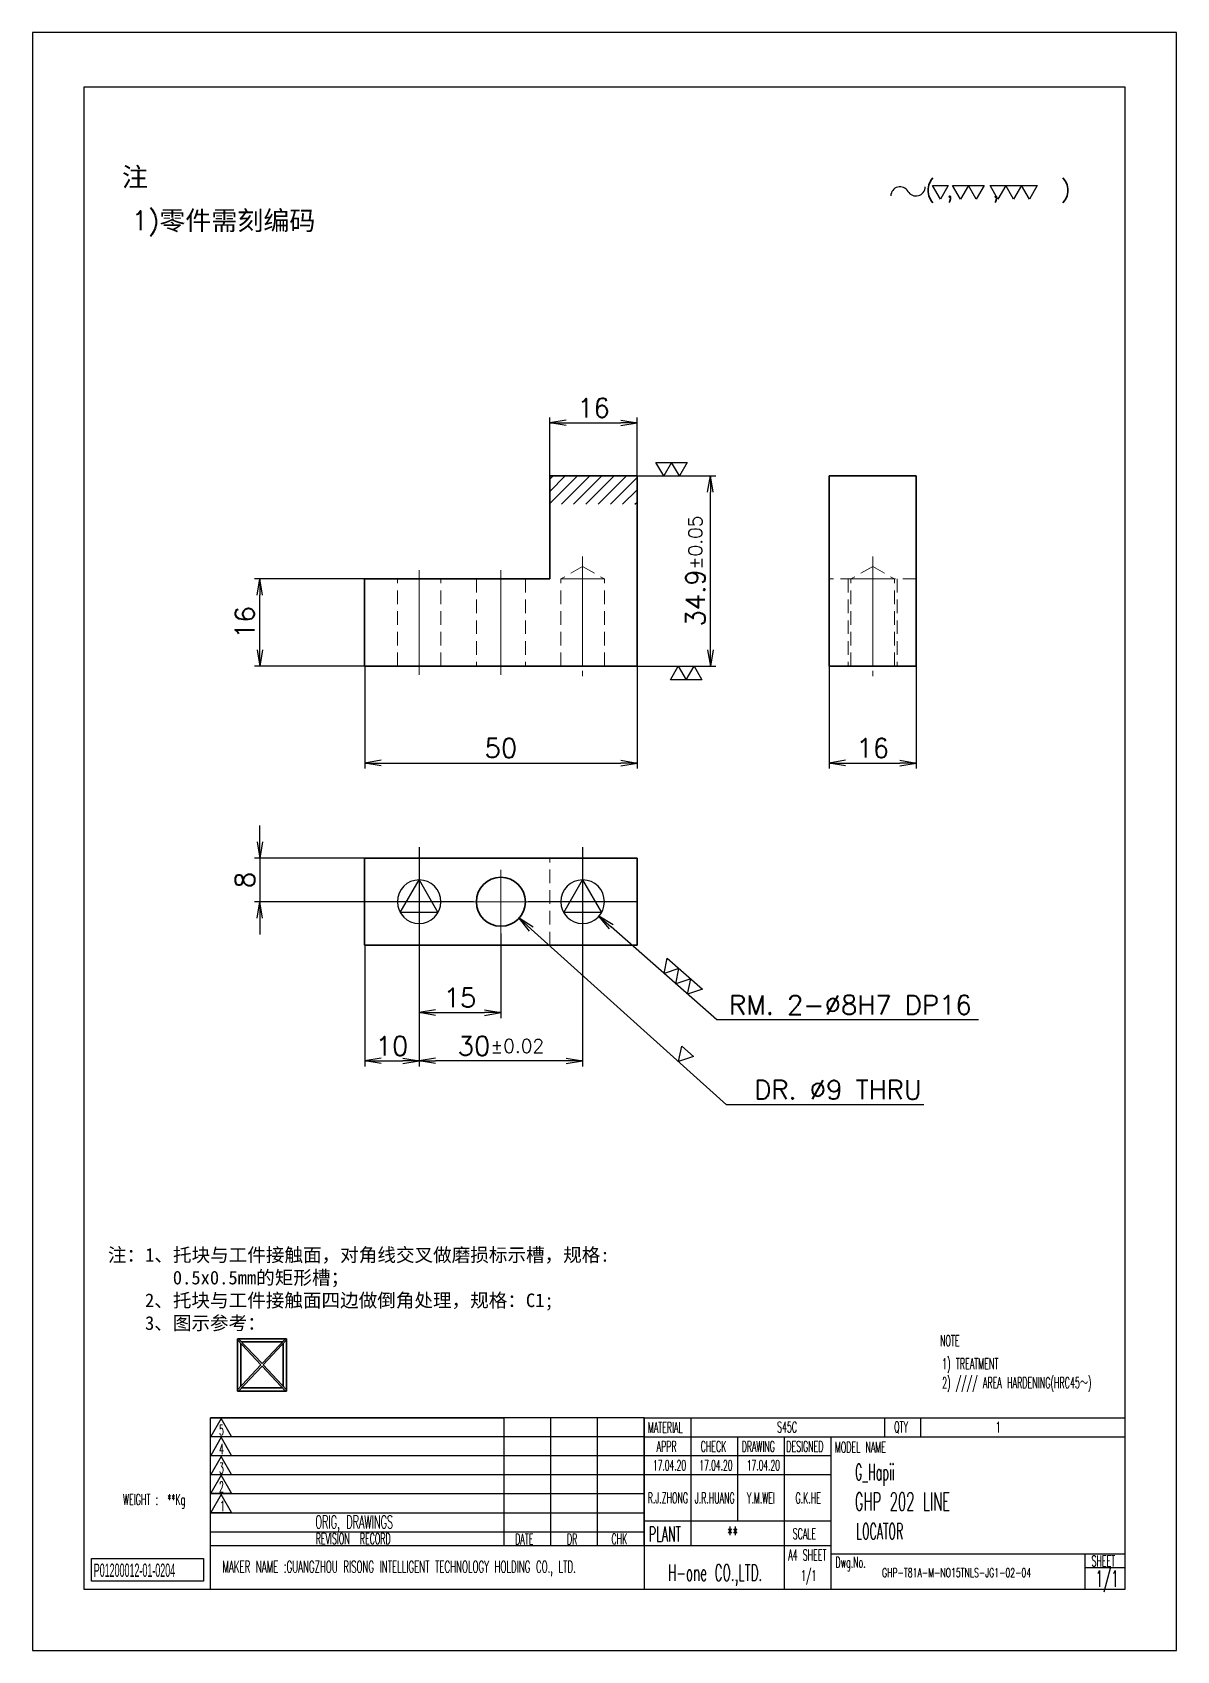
# Model space of a CAD drawing. Header units: millimetres. Extents: x 5606 to 13175, y -3239 to -2051.
# Drawn here: x 8779.6 to 8989.6, y -3239.2 to -2942.2 of the extents above; entities that cross this region are included whole.
import ezdxf
from ezdxf.enums import TextEntityAlignment as Align

# ---------------------------------------------------------------- set-up
doc = ezdxf.new("R2010")
doc.units = ezdxf.units.MM
doc.linetypes.add('CENTER-HOKUTO', pattern=[23, 20, -1, 1, -1])
doc.linetypes.add('HIDDEN-HOKUTO', pattern=[3.8, 2.5, -1.3])
for name, color, linetype, lineweight in [('\\M+195B6\\M+18E9A(TEXT)', 7, 'Continuous', 40), ('AM_7', 2, 'CENTER-HOKUTO', 30), ('AM_HID', 1, 'HIDDEN-HOKUTO', 25), ('标注线(DIM)', 3, 'Continuous', 25)]:
    doc.layers.add(name, color=color, linetype=linetype, lineweight=lineweight)
doc.layers.add('title_frame', color=7, linetype='Continuous')
doc.layers.add('word_dim', color=253, linetype='Continuous')
doc.styles.add('MX_NOTE_STANDARD', font='txt.shx', dxfattribs={"bigfont": 'bigfont.shx'})
doc.styles.get("Standard").update_dxf_attribs({"font": 'romans.shx', "bigfont": 'bigfont.shx'})
doc.dimstyles.new('RS1-1', dxfattribs={"dimtxt": 3.5, "dimasz": 3, "dimexe": 1, "dimexo": 0, "dimgap": 1, "dimtad": 3, "dimdsep": 46, "dimtxsty": 'Standard', "dimblk1": 'OPEN', "dimblk2": 'OPEN', "dimsah": 1, "dimcen": 0, "dimclrd": 256, "dimclre": 256, "dimclrt": 3, "dimazin": 2, "dimtfac": 1, "dimtmove": 0, "dimatfit": 3, "dimldrblk": 'OPEN', "dimfxl": 0, "dimtolj": 1, "dimtzin": 0, "dimarcsym": 0})

# ---------------------------------------------------------------- blocks, each defined once
blk = doc.blocks.new('A$C0CE446BE')
at = {"layer": 'title_frame'}
for p, q in [((-167.83, 0), (-167.83, 31.5)), ((-167.83, 31.5), (-113.92, 31.5)), ((-88.2, 31.5), (-167.83, 31.5)), ((-165.84, 31.38), (-167.72, 28.05)), ((-163.97, 28.05), (-165.84, 31.38)), ((-113.92, 8), (-113.92, 31.5)), ((-105.35, 8), (-105.35, 31.5)), ((-105.35, 8), (-105.35, 31.5)), ((-96.78, 8), (-96.78, 31.5)), ((-96.78, 8), (-96.78, 31.5)), ((-88.2, 8), (-88.2, 31.5)), ((-88.2, 31.5), (-88.2, 0)), ((-88.2, 31.5), (-88.2, 0)), ((-88.2, 31.5), (0, 31.5)), ((-79.62, 8), (-79.62, 31.5)), ((-44.1, 31.5), (-44.1, 28)), ((-37.53, 31.5), (-37.53, 28)), ((-113.92, 28), (-167.83, 28)), ((-88.2, 28), (-167.83, 28)), ((-167.72, 28.05), (-163.97, 28.05)), ((-165.84, 27.9), (-167.72, 24.58)), ((-163.97, 24.58), (-165.84, 27.9)), ((-88.2, 28), (0, 28)), ((-71.05, 12.6), (-71.05, 28)), ((-62.47, 0), (-62.47, 28)), ((-53.9, 0), (-53.9, 28)), ((-113.92, 24.5), (-167.83, 24.5)), ((-88.2, 24.5), (-167.83, 24.5)), ((-167.72, 24.58), (-163.97, 24.58)), ((-165.84, 24.37), (-167.72, 21.05)), ((-163.97, 21.05), (-165.84, 24.37)), ((-53.9, 24.5), (-88.2, 24.5)), ((-113.92, 21), (-167.83, 21)), ((-88.2, 21), (-167.83, 21)), ((-167.72, 21.05), (-163.97, 21.05)), ((-165.84, 20.96), (-167.72, 17.63)), ((-163.97, 17.63), (-165.84, 20.96)), ((-53.9, 21), (-88.2, 21)), ((-113.92, 17.5), (-167.83, 17.5)), ((-88.2, 17.5), (-167.83, 17.5)), ((-167.72, 17.63), (-163.97, 17.63)), ((-165.84, 17.43), (-167.72, 14.1)), ((-163.97, 14.1), (-165.84, 17.43)), ((-113.92, 14), (-167.83, 14)), ((-88.2, 14), (-167.83, 14)), ((-167.72, 14.1), (-163.97, 14.1)), ((-88.2, 12.6), (-53.9, 12.6)), ((-113.92, 10.5), (-167.83, 10.5)), ((-88.2, 10.5), (-167.83, 10.5)), ((-88.2, 8), (-167.83, 8)), ((-53.9, 8), (-88.2, 8)), ((-53.9, 6.5), (0, 6.5)), ((-7.35, 6.5), (-7.35, 0)), ((-7.35, 4), (0, 4)), ((0, 0), (-167.83, 0))]:
    blk.add_line(p, q, dxfattribs=at)
at = {"layer": 'title_frame', "color": 3, "style": 'MX_NOTE_STANDARD', "width": 0.5341}
for s, height, p in [('5', 1.92, (-166.24, 28.28)), ('MATERIAL', 1.973, (-87.53, 28.71)), ('QTY', 1.973, (-42.33, 28.8)), ('APPR', 1.973, (-85.93, 25.24)), ('CHECK', 1.973, (-77.84, 25.24)), ('DRAWING', 1.973, (-70.32, 25.24)), ('DESIGNED', 1.973, (-62.13, 25.24)), ('MODEL NAME', 1.973, (-53.2, 25.09)), ('4', 1.92, (-166.24, 24.8)), ('3', 1.92, (-166.24, 21.27)), ('2', 1.92, (-166.24, 17.86)), ('1', 1.92, (-166.04, 14.33)), ('ORIG, DRAWINGS', 2.4112, (-148.55, 11.16)), ('REVISION  RECORD', 1.9728, (-148.5, 8.32)), ('DATE', 1.973, (-111.89, 8.24)), ('DR', 1.973, (-102.39, 8.23)), ('CHK', 1.973, (-94.22, 8.27)), ('SCALE', 1.973, (-60.95, 9.22)), ('A4 SHEET', 1.973, (-61.77, 5.32)), ('MAKER NAME :GUANGZHOU RISONG INTELLIGENT TECHNOLOGY HOLDING CO., LTD.', 2.16, (-165.6, 3.07))]:
    blk.add_text(s, height=height, dxfattribs=at).set_placement(p)
blk = doc.blocks.new('A$C4356167B')
at = {"layer": 'word_dim', "ltscale": 2}
blk.add_blockref('A$C0CE446BE', (0, 0), dxfattribs=at)
at = {"layer": 'title_frame', "color": 3, "style": 'MX_NOTE_STANDARD', "width": 0.5341}
for s, height, p in [('PLANT', 2.74, (-87.36, 8.77)), ('Dwg.No.', 1.973, (-53.11, 3.98))]:
    blk.add_text(s, height=height, dxfattribs=at).set_placement(p)
blk = doc.blocks.new('A$C776344BA')
at = {"color": 7, "lineweight": 35, "ltscale": 0.4}
for p, q in [((0, 16), (0, 0)), ((15, 16), (15, 0)), ((1, 14.57), (1, 1.43)), ((14, 14.57), (14, 1.43))]:
    blk.add_line(p, q, dxfattribs=at)
at = {"color": 7, "lineweight": 35, "ltscale": 0.375}
for p, q in [((15, 16), (0, 16)), ((13.72, 15), (1.28, 15)), ((15, 0), (0, 0)), ((13.72, 1), (1.28, 1))]:
    blk.add_line(p, q, dxfattribs=at)
at = {"layer": '标注线(DIM)', "lineweight": -3}
for p, q in [((0, 15.63), (7.16, 8)), ((0.34, 16), (7.5, 8.37)), ((7.5, 8.37), (14.66, 16)), ((7.84, 8), (15, 15.63)), ((0, 0.37), (7.16, 8)), ((0.34, 0), (7.5, 7.63)), ((7.5, 7.63), (14.66, 0)), ((7.84, 8), (15, 0.37))]:
    blk.add_line(p, q, dxfattribs=at)
blk = doc.blocks.new('shiage0')
at = {"layer": 'word_dim', "color": 3, "linetype": 'Continuous'}
for centre, start, end in [((1.69, 0), 30, 180), ((4.61, 1.69), 210, 0)]:
    blk.add_arc(centre, 1.69, start, end, dxfattribs=at)
blk = doc.blocks.new('10')
at = {"layer": 'title_frame', "color": 3, "linetype": 'Continuous'}
for points in [[(9.63, 2.65), (8.18, 5.15), (11.07, 5.15)], [(13.31, 2.65), (11.86, 5.15), (17.64, 5.15), (16.2, 2.65), (14.75, 5.15)], [(20.17, 2.65), (18.73, 5.15), (27.4, 5.15), (25.95, 2.65), (24.51, 5.15), (23.06, 2.65), (21.62, 5.15)]]:
    blk.add_lwpolyline(points, close=True, dxfattribs=at)
blk.add_blockref('shiage0', (0.52, 3.24), dxfattribs=at)
blk.add_text('( ,   ,     )', height=3, dxfattribs=at).set_placement((6.84, 2.97))
blk = doc.blocks.new('MARK_8PIN')
at = {"color": 3, "linetype": 'Continuous'}
blk.add_lwpolyline([(0, 4), (-3.46, -2), (3.46, -2)], close=True, dxfattribs=at)
blk.add_circle((0, 0), 4, dxfattribs=at)
blk = doc.blocks.new('MARK_CENTER')
at = {"color": 2, "linetype": 'CENTER-HOKUTO'}
for p, q in [((0, 10), (0, -10)), ((-10, 0), (10, 0))]:
    blk.add_line(p, q, dxfattribs=at)
blk = doc.blocks.new('_Open')
at = {"color": 0, "lineweight": -2}
for p, q in [((-1, 0.167), (0, 0)), ((-1, -0.167), (0, 0)), ((0, 0), (-1, 0))]:
    blk.add_line(p, q, dxfattribs=at)
blk = doc.blocks.new('*D62')
at = {"layer": 'DEFPOINTS', "color": 0, "linetype": 'Continuous', "ltscale": 2}
for p in [(8850.55, -3111.75), (8880.55, -3111.75), (8850.55, -3130.96)]:
    blk.add_point(p, dxfattribs=at)
at = {"layer": 'word_dim', "linetype": 'Continuous', "lineweight": -2, "ltscale": 2}
for p, q in [((8850.55, -3111.75), (8850.55, -3131.96)), ((8880.55, -3111.75), (8880.55, -3131.96)), ((8877.55, -3130.96), (8853.55, -3130.96))]:
    blk.add_line(p, q, dxfattribs=at)
at = {"layer": 'word_dim', "linetype": 'Continuous', "lineweight": -2, "ltscale": 2, "xscale": 3, "yscale": 3, "zscale": 3, "rotation": 180}
blk.add_blockref('_Open', (8850.55, -3130.96), dxfattribs=at)
at = {"layer": 'word_dim', "linetype": 'Continuous', "lineweight": -2, "ltscale": 2, "xscale": 3, "yscale": 3, "zscale": 3}
blk.add_blockref('_Open', (8880.55, -3130.96), dxfattribs=at)
at = {"layer": 'word_dim', "color": 3, "linetype": 'Continuous', "ltscale": 2, "insert": (8865.55, -3128.21), "char_height": 3.5, "attachment_point": 5}
blk.add_mtext('\\A1;30{\\H0.715x;%%p0.02}', dxfattribs=at)
blk = doc.blocks.new('*D63')
at = {"layer": 'DEFPOINTS', "color": 0, "linetype": 'Continuous', "ltscale": 2}
for p in [(8865.55, -3107.6), (8850.55, -3111.75), (8865.55, -3122.1)]:
    blk.add_point(p, dxfattribs=at)
at = {"layer": 'word_dim', "linetype": 'Continuous', "lineweight": -2, "ltscale": 2}
for p, q in [((8865.55, -3107.6), (8865.55, -3123.1)), ((8850.55, -3111.75), (8850.55, -3123.1)), ((8853.55, -3122.1), (8862.55, -3122.1))]:
    blk.add_line(p, q, dxfattribs=at)
at = {"layer": 'word_dim', "linetype": 'Continuous', "lineweight": -2, "ltscale": 2, "xscale": 3, "yscale": 3, "zscale": 3, "rotation": 180}
blk.add_blockref('_Open', (8850.55, -3122.1), dxfattribs=at)
at = {"layer": 'word_dim', "linetype": 'Continuous', "lineweight": -2, "ltscale": 2, "xscale": 3, "yscale": 3, "zscale": 3}
blk.add_blockref('_Open', (8865.55, -3122.1), dxfattribs=at)
at = {"layer": 'word_dim', "color": 3, "linetype": 'Continuous', "ltscale": 2, "insert": (8858.05, -3119.35), "char_height": 3.5, "attachment_point": 5}
blk.add_mtext('\\A1;15', dxfattribs=at)
blk = doc.blocks.new('*D64')
at = {"layer": 'DEFPOINTS', "color": 0, "linetype": 'Continuous', "ltscale": 2}
for p in [(8877.54, -3099.1), (8883.55, -3104.39)]:
    blk.add_point(p, dxfattribs=at)
at = {"layer": 'word_dim', "linetype": 'Continuous', "lineweight": -2, "ltscale": 2}
for p, q in [((8905.16, -3123.43), (8885.8, -3106.37)), ((8953.2, -3123.43), (8905.16, -3123.43))]:
    blk.add_line(p, q, dxfattribs=at)
at = {"layer": 'word_dim', "linetype": 'Continuous', "lineweight": -2, "ltscale": 2, "xscale": 3, "yscale": 3, "zscale": 3, "rotation": 138.6324527778043}
blk.add_blockref('_Open', (8883.55, -3104.39), dxfattribs=at)
at = {"layer": 'word_dim', "color": 3, "linetype": 'Continuous', "ltscale": 2, "insert": (8929.68, -3120.68), "char_height": 3.5, "attachment_point": 5}
blk.add_mtext('\\A1;RM. 2-∅8H7 DP16', dxfattribs=at)
blk = doc.blocks.new('shiage3')
at = {"layer": 'word_dim', "color": 3, "linetype": 'Continuous'}
for p, q in [((-1.44, 2.5), (7.22, 2.5)), ((0, 0), (-1.44, 2.5)), ((1.44, 2.5), (0, 0)), ((2.89, 0), (1.44, 2.5)), ((4.33, 2.5), (2.89, 0)), ((5.77, 0), (4.33, 2.5)), ((7.22, 2.5), (5.77, 0))]:
    blk.add_line(p, q, dxfattribs=at)
blk = doc.blocks.new('*D65')
at = {"layer": 'DEFPOINTS', "color": 0, "linetype": 'Continuous', "ltscale": 2}
for p in [(8862.2, -3098.74), (8868.89, -3104.76)]:
    blk.add_point(p, dxfattribs=at)
at = {"layer": 'word_dim', "linetype": 'Continuous', "lineweight": -2, "ltscale": 2}
for p, q in [((8906.98, -3139), (8871.12, -3106.76)), ((8943.18, -3139), (8906.98, -3139))]:
    blk.add_line(p, q, dxfattribs=at)
at = {"layer": 'word_dim', "linetype": 'Continuous', "lineweight": -2, "ltscale": 2, "xscale": 3, "yscale": 3, "zscale": 3, "rotation": 138.0407007017143}
blk.add_blockref('_Open', (8868.89, -3104.76), dxfattribs=at)
at = {"layer": 'word_dim', "color": 3, "linetype": 'Continuous', "ltscale": 2, "insert": (8927.41, -3136.25), "char_height": 3.5, "attachment_point": 5}
blk.add_mtext('\\A1;DR. ∅9 THRU', dxfattribs=at)
blk = doc.blocks.new('shiage1')
at = {"layer": 'word_dim', "color": 3, "linetype": 'Continuous'}
for p, q in [((0, 0), (-1.44, 2.5)), ((-1.44, 2.5), (1.44, 2.5)), ((1.44, 2.5), (0, 0))]:
    blk.add_line(p, q, dxfattribs=at)
blk = doc.blocks.new('*D66')
at = {"layer": 'DEFPOINTS', "color": 0, "linetype": 'Continuous', "ltscale": 2}
for p in [(8821.31, -3042.51), (8840.55, -3042.51), (8840.55, -3058.51)]:
    blk.add_point(p, dxfattribs=at)
at = {"layer": 'word_dim', "linetype": 'Continuous', "lineweight": -2, "ltscale": 2}
for p, q in [((8840.55, -3042.51), (8820.31, -3042.51)), ((8821.31, -3055.51), (8821.31, -3045.51)), ((8840.55, -3058.51), (8820.31, -3058.51))]:
    blk.add_line(p, q, dxfattribs=at)
at = {"layer": 'word_dim', "linetype": 'Continuous', "lineweight": -2, "ltscale": 2, "xscale": 3, "yscale": 3, "zscale": 3}
for p, rotation in [((8821.31, -3042.51), 90), ((8821.31, -3058.51), 270)]:
    blk.add_blockref('_Open', p, dxfattribs=dict(at, rotation=rotation))
at = {"layer": 'word_dim', "color": 3, "linetype": 'Continuous', "ltscale": 2, "insert": (8818.56, -3050.51), "char_height": 3.5, "attachment_point": 5, "rotation": 90}
blk.add_mtext('\\A1;16', dxfattribs=at)
blk = doc.blocks.new('*D67')
at = {"layer": 'DEFPOINTS', "color": 0, "linetype": 'Continuous', "ltscale": 2}
for p in [(8840.55, -3058.51), (8890.55, -3058.51), (8890.55, -3076.29)]:
    blk.add_point(p, dxfattribs=at)
at = {"layer": 'word_dim', "linetype": 'Continuous', "lineweight": -2, "ltscale": 2}
for p, q in [((8840.55, -3058.51), (8840.55, -3077.29)), ((8890.55, -3058.51), (8890.55, -3077.29)), ((8843.55, -3076.29), (8887.55, -3076.29))]:
    blk.add_line(p, q, dxfattribs=at)
at = {"layer": 'word_dim', "linetype": 'Continuous', "lineweight": -2, "ltscale": 2, "xscale": 3, "yscale": 3, "zscale": 3, "rotation": 180}
blk.add_blockref('_Open', (8840.55, -3076.29), dxfattribs=at)
at = {"layer": 'word_dim', "linetype": 'Continuous', "lineweight": -2, "ltscale": 2, "xscale": 3, "yscale": 3, "zscale": 3}
blk.add_blockref('_Open', (8890.55, -3076.29), dxfattribs=at)
at = {"layer": 'word_dim', "color": 3, "linetype": 'Continuous', "ltscale": 2, "insert": (8865.55, -3073.54), "char_height": 3.5, "attachment_point": 5}
blk.add_mtext('\\A1;50', dxfattribs=at)
blk = doc.blocks.new('*D68')
at = {"layer": 'DEFPOINTS', "color": 0, "linetype": 'Continuous', "ltscale": 2}
for p in [(8890.55, -3023.61), (8903.99, -3023.61), (8890.55, -3058.51)]:
    blk.add_point(p, dxfattribs=at)
at = {"layer": 'word_dim', "linetype": 'Continuous', "lineweight": -2, "ltscale": 2}
for p, q in [((8890.55, -3023.61), (8904.99, -3023.61)), ((8903.99, -3055.51), (8903.99, -3026.61)), ((8890.55, -3058.51), (8904.99, -3058.51))]:
    blk.add_line(p, q, dxfattribs=at)
at = {"layer": 'word_dim', "linetype": 'Continuous', "lineweight": -2, "ltscale": 2, "xscale": 3, "yscale": 3, "zscale": 3}
for p, rotation in [((8903.99, -3023.61), 90), ((8903.99, -3058.51), 270)]:
    blk.add_blockref('_Open', p, dxfattribs=dict(at, rotation=rotation))
at = {"layer": 'word_dim', "color": 3, "linetype": 'Continuous', "ltscale": 2, "insert": (8901.24, -3041.06), "char_height": 3.5, "attachment_point": 5, "rotation": 90}
blk.add_mtext('\\A1;34.9{\\H0.715x;%%p0.05}', dxfattribs=at)
blk = doc.blocks.new('*D69')
at = {"layer": 'DEFPOINTS', "color": 0, "linetype": 'Continuous', "ltscale": 2}
for p in [(8925.79, -3058.51), (8941.79, -3058.51), (8941.79, -3076.29)]:
    blk.add_point(p, dxfattribs=at)
at = {"layer": 'word_dim', "linetype": 'Continuous', "lineweight": -2, "ltscale": 2}
for p, q in [((8925.79, -3058.51), (8925.79, -3077.29)), ((8941.79, -3058.51), (8941.79, -3077.29)), ((8928.79, -3076.29), (8938.79, -3076.29))]:
    blk.add_line(p, q, dxfattribs=at)
at = {"layer": 'word_dim', "linetype": 'Continuous', "lineweight": -2, "ltscale": 2, "xscale": 3, "yscale": 3, "zscale": 3, "rotation": 180}
blk.add_blockref('_Open', (8925.79, -3076.29), dxfattribs=at)
at = {"layer": 'word_dim', "linetype": 'Continuous', "lineweight": -2, "ltscale": 2, "xscale": 3, "yscale": 3, "zscale": 3}
blk.add_blockref('_Open', (8941.79, -3076.29), dxfattribs=at)
at = {"layer": 'word_dim', "color": 3, "linetype": 'Continuous', "ltscale": 2, "insert": (8933.79, -3073.54), "char_height": 3.5, "attachment_point": 5}
blk.add_mtext('\\A1;16', dxfattribs=at)
blk = doc.blocks.new('*D70')
at = {"layer": 'DEFPOINTS', "color": 0, "linetype": 'Continuous', "ltscale": 2}
for p in [(8890.55, -3013.86), (8874.55, -3029.51), (8890.55, -3029.51)]:
    blk.add_point(p, dxfattribs=at)
at = {"layer": 'word_dim', "linetype": 'Continuous', "lineweight": -2, "ltscale": 2}
for p, q in [((8874.55, -3029.51), (8874.55, -3012.86)), ((8877.55, -3013.86), (8887.55, -3013.86)), ((8890.55, -3029.51), (8890.55, -3012.86))]:
    blk.add_line(p, q, dxfattribs=at)
at = {"layer": 'word_dim', "linetype": 'Continuous', "lineweight": -2, "ltscale": 2, "xscale": 3, "yscale": 3, "zscale": 3, "rotation": 180}
blk.add_blockref('_Open', (8874.55, -3013.86), dxfattribs=at)
at = {"layer": 'word_dim', "linetype": 'Continuous', "lineweight": -2, "ltscale": 2, "xscale": 3, "yscale": 3, "zscale": 3}
blk.add_blockref('_Open', (8890.55, -3013.86), dxfattribs=at)
at = {"layer": 'word_dim', "color": 3, "linetype": 'Continuous', "ltscale": 2, "insert": (8882.55, -3011.11), "char_height": 3.5, "attachment_point": 5}
blk.add_mtext('\\A1;16', dxfattribs=at)
blk = doc.blocks.new('*D71')
at = {"layer": 'DEFPOINTS', "color": 0, "linetype": 'Continuous', "ltscale": 2}
for p in [(8840.55, -3109.75), (8850.55, -3111.75), (8850.55, -3130.96)]:
    blk.add_point(p, dxfattribs=at)
at = {"layer": 'word_dim', "linetype": 'Continuous', "lineweight": -2, "ltscale": 2}
for p, q in [((8840.55, -3109.75), (8840.55, -3131.96)), ((8850.55, -3111.75), (8850.55, -3131.96)), ((8843.55, -3130.96), (8847.55, -3130.96))]:
    blk.add_line(p, q, dxfattribs=at)
at = {"layer": 'word_dim', "linetype": 'Continuous', "lineweight": -2, "ltscale": 2, "xscale": 3, "yscale": 3, "zscale": 3, "rotation": 180}
blk.add_blockref('_Open', (8840.55, -3130.96), dxfattribs=at)
at = {"layer": 'word_dim', "linetype": 'Continuous', "lineweight": -2, "ltscale": 2, "xscale": 3, "yscale": 3, "zscale": 3}
blk.add_blockref('_Open', (8850.55, -3130.96), dxfattribs=at)
at = {"layer": 'word_dim', "color": 3, "linetype": 'Continuous', "ltscale": 2, "insert": (8845.55, -3128.21), "char_height": 3.5, "attachment_point": 5}
blk.add_mtext('\\A1;10', dxfattribs=at)
blk = doc.blocks.new('*D72')
at = {"layer": 'DEFPOINTS', "color": 0, "linetype": 'Continuous', "ltscale": 2}
for p in [(8840.55, -3093.75), (8821.31, -3101.75), (8840.55, -3101.75)]:
    blk.add_point(p, dxfattribs=at)
at = {"layer": 'word_dim', "linetype": 'Continuous', "lineweight": -2, "ltscale": 2}
for p, q in [((8821.31, -3090.75), (8821.31, -3087.75)), ((8840.55, -3093.75), (8820.31, -3093.75)), ((8821.31, -3093.75), (8821.31, -3101.75)), ((8840.55, -3101.75), (8820.31, -3101.75)), ((8821.31, -3104.75), (8821.31, -3107.75))]:
    blk.add_line(p, q, dxfattribs=at)
at = {"layer": 'word_dim', "linetype": 'Continuous', "lineweight": -2, "ltscale": 2, "xscale": 3, "yscale": 3, "zscale": 3}
for p, rotation in [((8821.31, -3093.75), 270), ((8821.31, -3101.75), 90)]:
    blk.add_blockref('_Open', p, dxfattribs=dict(at, rotation=rotation))
at = {"layer": 'word_dim', "color": 3, "linetype": 'Continuous', "ltscale": 2, "insert": (8818.56, -3097.75), "char_height": 3.5, "attachment_point": 5, "rotation": 90}
blk.add_mtext('\\A1;8', dxfattribs=at)

msp = doc.modelspace()

# ---------------------------------------------------------------- hatches: boundary and pattern name
at = {"layer": 'word_dim', "linetype": 'Continuous', "ltscale": 2}
h = msp.add_hatch(dxfattribs=at)
h.set_pattern_fill('ANSI31', color=256, scale=0.5, style=0)
h.set_pattern_definition([(45, (259.4817, 5.9016), (-1.12253202, 1.12253202), [])])
h.paths.add_polyline_path([(8890.545, -3023.608), (8874.545, -3023.608), (8874.545, -3028.807), (8890.545, -3028.807)])

# ---------------------------------------------------------------- linework, layer by layer
at = {"color": 7, "lineweight": 35, "ltscale": 0.472501}
msp.add_line((8874.545, -3023.608), (8874.545, -3042.508), dxfattribs=at)
at = {"color": 7, "lineweight": 35, "ltscale": 0.4}
for p, q in [((8890.545, -3023.608), (8874.545, -3023.608)), ((8925.785, -3023.608), (8941.785, -3023.608)), ((8840.545, -3058.508), (8840.545, -3042.508)), ((8941.785, -3058.508), (8925.785, -3058.508)), ((8840.545, -3109.748), (8840.545, -3093.748)), ((8890.545, -3109.748), (8890.545, -3093.748))]:
    msp.add_line(p, q, dxfattribs=at)
at = {"color": 7, "lineweight": 35}
for p, q in [((8890.545, -3023.608), (8890.545, -3058.508)), ((8925.785, -3023.608), (8925.785, -3058.508)), ((8941.785, -3023.608), (8941.785, -3058.508)), ((8874.545, -3042.508), (8840.545, -3042.508)), ((8840.545, -3058.508), (8890.545, -3058.508)), ((8840.545, -3093.748), (8890.545, -3093.748)), ((8840.545, -3109.748), (8890.545, -3109.748))]:
    msp.add_line(p, q, dxfattribs=at)
msp.add_circle((8865.545, -3101.748), 4.5, dxfattribs=at)
at = {"layer": 'AM_7', "color": 2, "lineweight": 13}
for p, q in [((8850.545, -3060.108), (8850.545, -3040.909)), ((8865.545, -3040.908), (8865.545, -3060.109)), ((8880.545, -3038.368), (8880.545, -3060.339)), ((8933.785, -3038.368), (8933.785, -3060.34)), ((8865.545, -3095.898), (8865.545, -3107.598)), ((8871.395, -3101.748), (8859.695, -3101.748)), ((8885.745, -3101.748), (8875.345, -3101.748))]:
    msp.add_line(p, q, dxfattribs=at)
at = {"layer": 'AM_HID', "color": 1, "lineweight": 13}
for p, q in [((8880.545, -3040.199), (8876.545, -3042.508)), ((8880.545, -3040.199), (8884.545, -3042.508)), ((8933.785, -3040.199), (8929.785, -3042.508)), ((8933.785, -3040.199), (8937.785, -3042.508)), ((8846.545, -3058.508), (8846.545, -3042.508)), ((8854.545, -3058.508), (8854.545, -3042.508)), ((8861.045, -3042.508), (8861.045, -3058.508)), ((8870.045, -3042.508), (8870.045, -3058.508)), ((8876.545, -3042.508), (8882.463, -3042.508)), ((8876.545, -3058.508), (8876.545, -3042.508)), ((8878.628, -3042.508), (8884.545, -3042.508)), ((8884.545, -3058.508), (8884.545, -3042.508)), ((8941.785, -3042.508), (8925.785, -3042.508)), ((8929.285, -3042.508), (8929.285, -3058.508)), ((8929.785, -3042.508), (8937.296, -3042.508)), ((8929.785, -3058.508), (8929.785, -3042.508)), ((8929.785, -3058.508), (8929.785, -3042.508)), ((8930.275, -3042.508), (8937.785, -3042.508)), ((8937.785, -3058.508), (8937.785, -3042.508)), ((8937.785, -3058.508), (8937.785, -3042.508)), ((8938.285, -3042.508), (8938.285, -3058.508)), ((8874.545, -3109.748), (8874.545, -3093.748))]:
    msp.add_line(p, q, dxfattribs=at)
at = {"layer": 'title_frame'}
for p, q in [((8789.062, -2952.193), (8980.062, -2952.193)), ((8789.062, -3227.943), (8789.062, -2952.193)), ((8794.062, -2952.193), (8980.062, -2952.193)), ((8980.062, -2952.193), (8980.062, -3227.943)), ((8891.862, -3196.443), (8891.862, -3199.943)), ((8790.416, -3222.253), (8810.944, -3222.253)), ((8790.416, -3226.454), (8790.416, -3222.253)), ((8810.944, -3222.253), (8810.944, -3226.454)), ((8980.062, -3227.943), (8789.062, -3227.943)), ((8810.944, -3226.454), (8790.416, -3226.454)), ((8980.062, -3227.943), (8926.162, -3227.943)), ((8980.062, -3227.943), (8926.162, -3227.943))]:
    msp.add_line(p, q, dxfattribs=at)
at = {"layer": 'title_frame', "color": 4}
msp.add_lwpolyline([(8779.562, -3239.193), (8989.562, -3239.193), (8989.562, -2942.193), (8779.562, -2942.193)], close=True, dxfattribs=at)
at = {"layer": 'word_dim', "color": 3, "linetype": 'Continuous', "ltscale": 2}
for points in [[(8895.427, -3023.608), (8893.982, -3021.106), (8899.762, -3021.106), (8898.317, -3023.608), (8896.872, -3021.106)], [(8901.001, -3058.508), (8902.446, -3061.011), (8896.666, -3061.011), (8898.111, -3058.508), (8899.556, -3061.011)]]:
    msp.add_lwpolyline(points, close=True, dxfattribs=at)

# ---------------------------------------------------------------- block references
at = {"layer": 'word_dim', "linetype": 'Continuous', "ltscale": 2}
msp.add_blockref('10', (8936.593, -2975.458), dxfattribs=at)
at = {"layer": 'word_dim', "color": 3, "linetype": 'CENTER-HOKUTO', "ltscale": 2, "xscale": -1}
for p in [(8850.545, -3101.748), (8880.545, -3101.748)]:
    msp.add_blockref('MARK_CENTER', p, dxfattribs=at)
at = {"layer": 'word_dim', "color": 3, "ltscale": 2, "xscale": -1}
msp.add_blockref('MARK_8PIN', (8850.545, -3101.748), dxfattribs=at)
at = {"layer": 'word_dim', "color": 3, "linetype": 'Continuous', "ltscale": 2, "xscale": -1}
msp.add_blockref('MARK_8PIN', (8880.545, -3101.748), dxfattribs=at)
at = {"layer": 'word_dim', "color": 3, "linetype": 'Continuous', "ltscale": 2}
for name, p, rotation in [('shiage3', (8895.491, -3114.91), 318.6324527778011), ('shiage1', (8898.15, -3131.064), 318.0407007017083)]:
    msp.add_blockref(name, p, dxfattribs=dict(at, rotation=rotation))
at = {"layer": 'word_dim', "ltscale": 2}
msp.add_blockref('A$C4356167B', (8980.062, -3227.943), dxfattribs=at)
at = {"layer": '标注线(DIM)', "lineweight": -3, "xscale": 0.5999999999994543, "yscale": 0.6000000000003638, "zscale": 0.6}
msp.add_blockref('A$C776344BA', (8817.208, -3191.545), dxfattribs=at)

# ---------------------------------------------------------------- texts
at = {"ltscale": 2, "char_height": 3.5, "attachment_point": 1}
for s, insert, width in [('{\\fSimSun|b0|i0|c134|p2;\\C3;注}', (8796.004, -2966.986), 10.36469), ('{\\Fromans,bigfont|c134;\\C3;1)\\fSimSun|b0|i0|c134|p2;零件需刻编码}', (8797.763, -2974.973), 96.90613)]:
    msp.add_mtext(s, dxfattribs=dict(at, insert=insert, width=width))
at = {"linetype": 'Continuous', "insert": (8930.539, -3206.923), "char_height": 3, "width": 50.9, "attachment_point": 4}
msp.add_mtext('{\\W0.5;\\C3;G_Hapii }', dxfattribs=at)
at = {"color": 3, "linetype": 'Continuous', "insert": (8935.495, -3224.08), "char_height": 1.6, "width": 37.13137, "attachment_point": 1}
msp.add_mtext('{\\W0.65;GHP-T81A-M-NO15TNLS-JG1-02-04}', dxfattribs=at)
at = {"layer": '\\M+195B6\\M+18E9A(TEXT)', "insert": (8793.433, -3172.952), "char_height": 2.5, "width": 103.9142, "attachment_point": 4}
msp.add_mtext('{\\fSimSun|b0|i0|c134|p2;\\C3;注：1、托块与工件接触面，对角线交叉做磨损标示槽，规格:\\P       0.5x0.5mm的矩形槽；\\P    2、托块与工件接触面四边做倒角处理，规格：C1;\\P    3、图示参考：}', dxfattribs=at)
at = {"layer": 'title_frame', "color": 3, "style": 'MX_NOTE_STANDARD'}
for s, height, width, p in [('NOTE', 2, 0.5341, (8946.137, -3183.309)), ('NOTE', 1.96, 0.545, (8946.137, -3183.309)), ('NOTE', 1.96, 0.545, (8946.137, -3183.309)), ('1) TREATMENT', 2, 0.5341, (8946.526, -3187.532)), ('1) TREATMENT', 1.96, 0.545, (8946.526, -3187.532)), ('1) TREATMENT', 1.96, 0.545, (8946.526, -3187.532)), ('2) //// AREA HARDENING(HRC45\\M+18160)', 2, 0.5341, (8946.526, -3191.032)), ('2) //// AREA HARDENING(HRC45\\M+18160)', 2, 0.5341, (8946.526, -3191.032)), ('2) //// AREA HARDENING(HRC45\\M+18160)', 2, 0.5341, (8946.526, -3191.032)), ('S45C', 1.9728, 0.5341, (8916.236, -3199.144)), ('1', 1.973, 0.5341, (8956.363, -3199.144)), ('17.04.20', 1.9, 0.5341, (8893.449, -3206.119)), ('17.04.20', 1.9, 0.5341, (8901.961, -3206.119)), ('17.04.20', 1.9, 0.5341, (8910.678, -3206.119)), ('WEIGHT : ', 2, 0.5341, (8796.199, -3212.456)), ('**Kg', 2, 0.5341, (8804.346, -3212.456)), ('GHP 202 LINE', 3.3, 0.5341, (8930.501, -3213.492)), ('**', 2.74, 0.5341, (8907.055, -3219.173)), ('LOCATOR', 2.94, 0.5, (8930.749, -3218.756)), ('SHEET', 1.9728, 0.5341, (8973.952, -3223.731)), ('H-one CO.,LTD.', 3, 0.5341, (8896.218, -3226.393)), ('1/1', 1.9728, 0.5341, (8920.644, -3226.374)), ('1/1', 3, 0.5341, (8974.669, -3227.467))]:
    msp.add_text(s, height=height, dxfattribs=dict(at, width=width)).set_placement(p)
at = {"layer": 'title_frame', "color": 3, "style": 'MX_NOTE_STANDARD', "width": 0.5341}
for s, p in [('R.J.ZHONG', (8896.194, -3212.736)), ('J.R.HUANG', (8904.789, -3212.758)), ('Y.M.WEI', (8913.269, -3212.754)), ('G.K.HE', (8921.939, -3212.758))]:
    msp.add_text(s, height=1.9728, dxfattribs=at).set_placement(p, align=Align.BOTTOM_CENTER)
at = {"layer": 'title_frame', "color": 3, "insert": (8790.83, -3223.21), "char_height": 2.45, "width": 4.1107, "attachment_point": 1, "style": 'MX_NOTE_STANDARD'}
msp.add_mtext('{\\f3 of 9 Barcode|b0|i0|c0|p82;\\W0.5;P01200012-01-0204}', dxfattribs=at)

# ---------------------------------------------------------------- dimensions: what is measured, and where the dimension line sits
at = {"layer": 'word_dim', "linetype": 'Continuous', "ltscale": 2}
for base, p1, p2, picture, middle in [((8890.545, -3013.86), (8874.545, -3029.51), (8890.545, -3029.51), '*D70', (8882.545, -3011.11)), ((8890.545, -3076.286), (8840.545, -3058.508), (8890.545, -3058.508), '*D67', (8865.545, -3073.536)), ((8941.785, -3076.286), (8925.785, -3058.508), (8941.785, -3058.508), '*D69', (8933.785, -3073.536)), ((8850.545, -3130.962), (8840.545, -3109.748), (8850.545, -3111.748), '*D71', (8845.545, -3128.212))]:
    dim = msp.add_linear_dim(base=base, p1=p1, p2=p2, dimstyle='RS1-1', dxfattribs=at)
    dim.commit()
    dim.dimension.update_dxf_attribs({"geometry": picture, "text_midpoint": middle})
for base, p1, p2, angle, text, picture, middle in [((8903.99, -3023.608), (8890.545, -3058.508), (8890.545, -3023.608), 90, '<>{\\H0.715x;%%p0.05}', '*D68', (8901.24, -3041.058)), ((8850.545, -3130.962), (8880.545, -3111.748), (8850.545, -3111.748), 180, '<>{\\H0.715x;%%p0.02}', '*D62', (8865.545, -3128.212))]:
    dim = msp.add_linear_dim(base=base, p1=p1, p2=p2, angle=angle, text=text, dimstyle='RS1-1', dxfattribs=at)
    dim.commit()
    dim.dimension.update_dxf_attribs({"geometry": picture, "text_midpoint": middle})
for base, p1, p2, angle, picture, middle in [((8821.308, -3042.508), (8840.545, -3058.508), (8840.545, -3042.508), 90, '*D66', (8818.558, -3050.508)), ((8821.308, -3101.748), (8840.545, -3093.748), (8840.545, -3101.748), 90, '*D72', (8818.558, -3097.748)), ((8865.545, -3122.096), (8850.545, -3111.748), (8865.545, -3107.598), 180, '*D63', (8858.045, -3119.346))]:
    dim = msp.add_linear_dim(base=base, p1=p1, p2=p2, angle=angle, dimstyle='RS1-1', dxfattribs=at)
    dim.commit()
    dim.dimension.update_dxf_attribs({"geometry": picture, "text_midpoint": middle})
for p1, p2, text, picture, middle in [((8862.199, -3098.74), (8868.892, -3104.757), 'DR. <> THRU', '*D65', (8927.409, -3138.999)), ((8877.543, -3099.105), (8883.547, -3104.392), 'RM. 2-<>H7 DP16', '*D64', (8929.678, -3123.426))]:
    dim = msp.add_diameter_dim_2p(p1=p1, p2=p2, text=text, dimstyle='RS1-1', override={"dimtoh": 1, "dimtofl": 0}, dxfattribs=at)
    dim.commit()
    dim.dimension.update_dxf_attribs({"geometry": picture, "text_midpoint": middle, "dimtype": 163})

doc.saveas('drawing.dxf')
